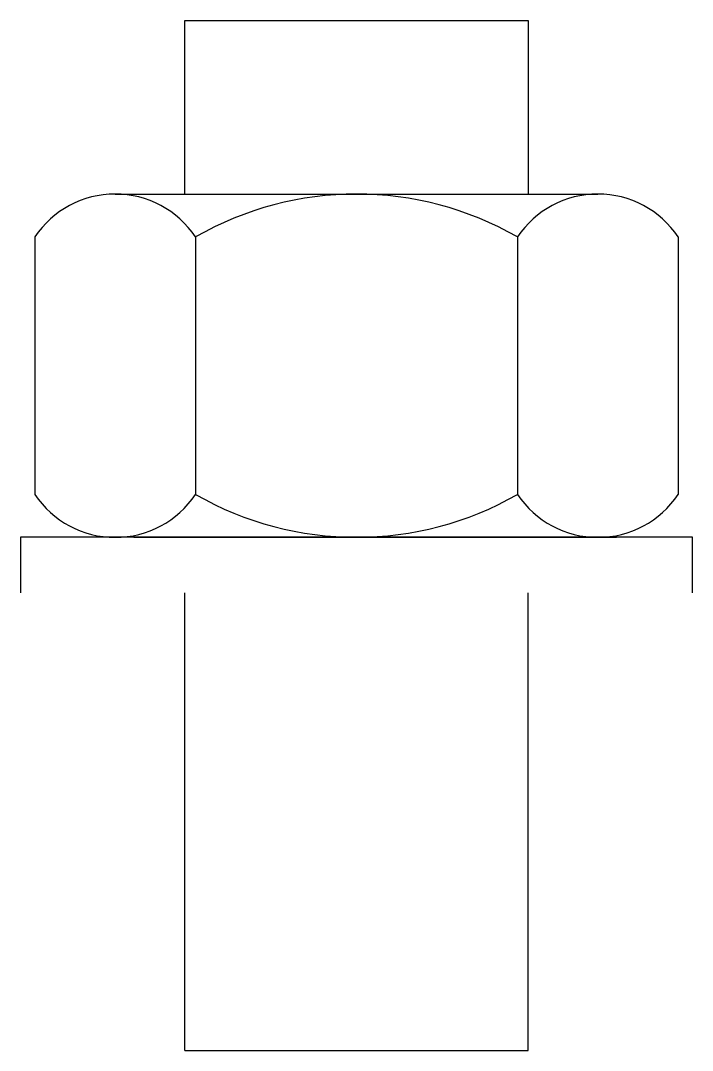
# Model space of a CAD drawing. Extents: x -0.73 to 0.73, y 0 to 2.25.
import ezdxf

# ---------------------------------------------------------------- set-up
doc = ezdxf.new("R2010")
doc.units = 0
doc.header["$MEASUREMENT"] = 0
doc.layers.get('0').update_dxf_attribs({"linetype": 'CONTINUOUS'})

msp = doc.modelspace()

# ---------------------------------------------------------------- linework, layer by layer
for p, q in [((-0.375, 1.871), (-0.375, 2.25)), ((0.375, 2.25), (0.375, 1.871)), ((-0.5277, 1.871), (0.5277, 1.871)), ((0.7345, 1.121), (-0.7345, 1.121)), ((-0.7345, 1.121), (-0.7345, 1)), ((-0.4871, 1.121), (0.5683, 1.121)), ((0.7345, 1), (0.7345, 1.121)), ((-0.375, 0), (-0.375, 1)), ((0.375, 0), (0.375, 1))]:
    msp.add_line(p, q)
at = {"lineweight": -2}
for p, q in [((-0.375, 2.25), (0.375, 2.25)), ((-0.7036, 1.7773), (-0.7036, 1.2148)), ((-0.3518, 1.7773), (-0.3518, 1.2148)), ((0.3518, 1.7773), (0.3518, 1.2148)), ((0.7036, 1.7773), (0.7036, 1.2148)), ((-0.375, 0), (0.375, 0))]:
    msp.add_line(p, q, dxfattribs=at)
for centre, radius, start, end in [((-0.5277, 1.6591), 0.2119, 33.8901, 146.1099), ((0, 1.164), 0.707, 60.1582, 119.8418), ((0.5277, 1.6591), 0.2119, 33.8901, 146.1099), ((-0.5277, 1.3329), 0.2119, 213.8901, 326.1099), ((0, 1.828), 0.707, 240.1582, 299.8418), ((0.5277, 1.3329), 0.2119, 213.8901, 326.1099)]:
    msp.add_arc(centre, radius, start, end, dxfattribs=at)

doc.saveas('drawing.dxf')
